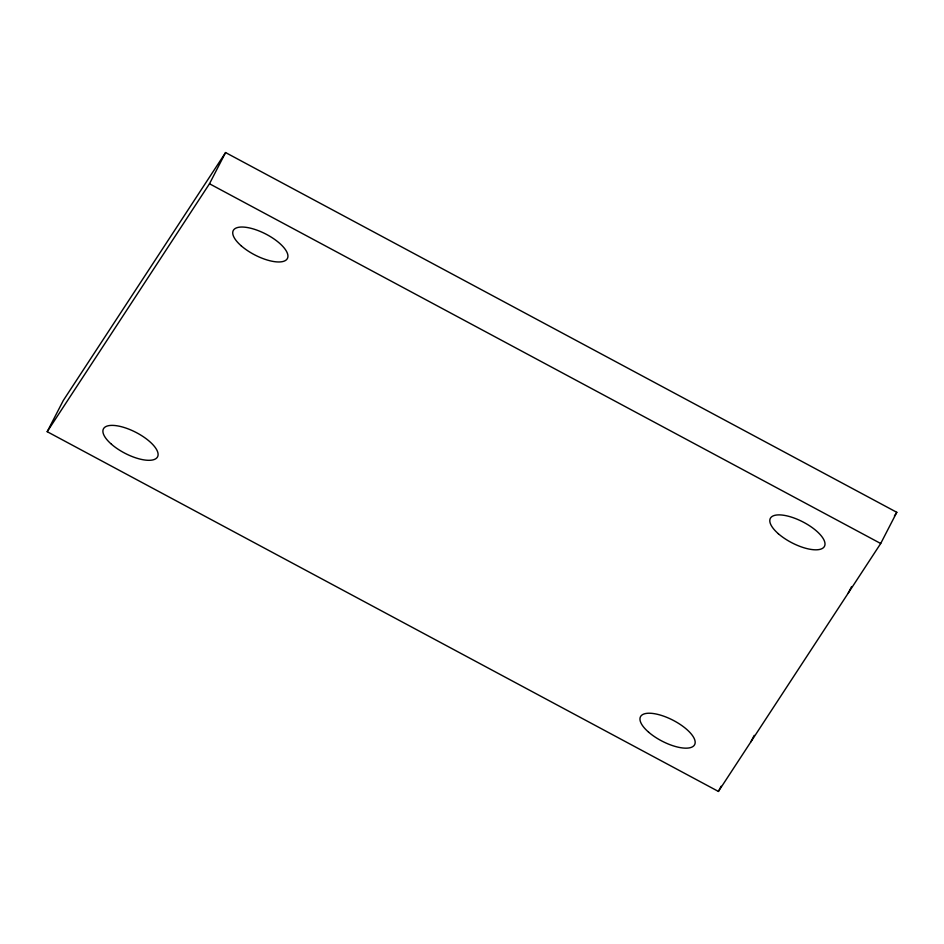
<?xml version="1.0" encoding="UTF-8"?>
<svg xmlns="http://www.w3.org/2000/svg" width="944" height="944" viewBox="0 0 944 944"><rect width="100%" height="100%" fill="white"/><g stroke="black" fill="none" stroke-linecap="round" stroke-linejoin="round"><path stroke-width="1.42" d="M47.2 431.691L63.295 400.492L225.581 152.562L896.8 512.309L880.705 543.508L718.419 791.438L47.2 431.691L209.485 183.761L225.581 152.562M718.419 791.438L721.098 786.234M750.869 741.854L754.221 735.352M848.243 593.092L851.594 586.59M894.428 515.943L896.8 512.309M209.485 183.761L880.705 543.508M648.528 732.096A30.456 11.8 27.3 0 0 694.395 745.076A30.456 11.8 27.3 0 0 659.773 714.915A30.456 11.8 27.3 0 0 648.528 732.096M778.363 533.749A30.456 11.8 27.3 0 0 824.23 546.729A30.456 11.8 27.3 0 0 789.609 516.569A30.456 11.8 27.3 0 0 778.363 533.749M241.298 245.9A30.456 11.8 27.3 0 0 287.165 258.88A30.456 11.8 27.3 0 0 252.544 228.719A30.456 11.8 27.3 0 0 241.298 245.9M111.463 444.246A30.456 11.8 27.3 0 0 157.329 457.226A30.456 11.8 27.3 0 0 122.708 427.066A30.456 11.8 27.3 0 0 111.463 444.246"/></g></svg>
